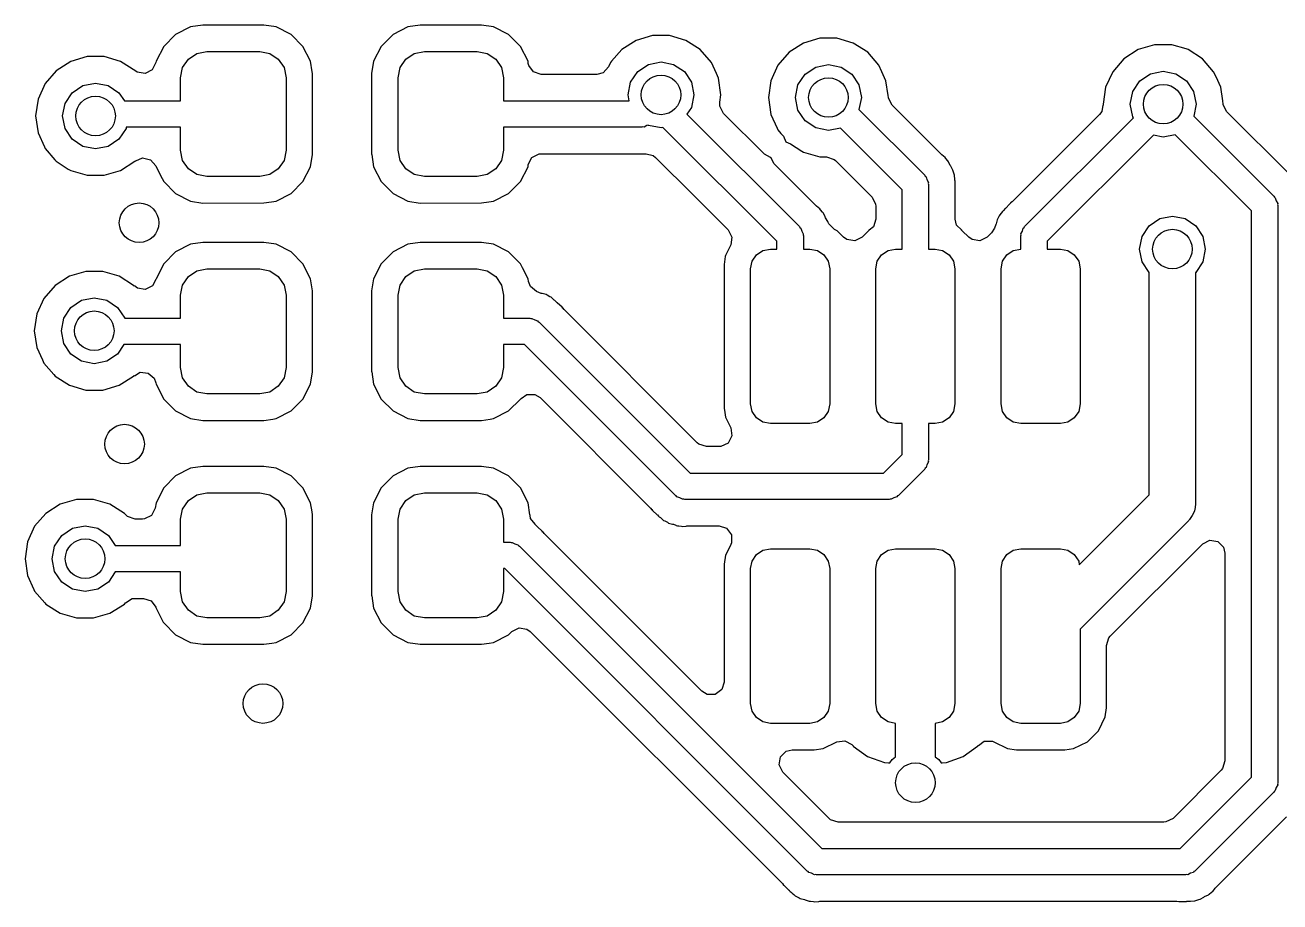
# Model space of a CAD drawing. Extents: x 100.3 to 197.2, y -144.7 to -85.3.
# Drawn here: x 162.9 to 172.42, y -136 to -129.35 of the extents above; entities that cross this region are included whole.
import ezdxf

# ---------------------------------------------------------------- set-up
doc = ezdxf.new("R2010")
doc.units = 0
doc.layers.add('BLACK', color=7, linetype='CONTINUOUS')

msp = doc.modelspace()

# ---------------------------------------------------------------- linework, layer by layer
at = {"layer": 'BLACK', "linetype": 'CONTINUOUS'}
for p, q in [((164.15, -129.364), (164.037, -129.422)), ((164.243, -129.35), (164.15, -129.364)), ((164.15, -129.364), (164.15, -129.364)), ((164.707, -129.35), (164.243, -129.35)), ((164.243, -129.35), (164.243, -129.35)), ((164.8, -129.364), (164.707, -129.35)), ((164.913, -129.422), (164.8, -129.364)), ((164.8, -129.364), (164.8, -129.364)), ((165.8, -129.364), (165.687, -129.422)), ((165.893, -129.35), (165.8, -129.364)), ((165.8, -129.364), (165.8, -129.364)), ((166.357, -129.35), (165.893, -129.35)), ((165.893, -129.35), (165.893, -129.35)), ((166.45, -129.364), (166.357, -129.35)), ((166.563, -129.422), (166.45, -129.364)), ((166.45, -129.364), (166.45, -129.364)), ((164.037, -129.422), (163.947, -129.512)), ((165.003, -129.512), (164.913, -129.422)), ((165.687, -129.422), (165.597, -129.512)), ((166.653, -129.512), (166.563, -129.422)), ((167.531, -129.466), (167.422, -129.536)), ((167.655, -129.429), (167.531, -129.466)), ((167.531, -129.466), (167.531, -129.466)), ((167.785, -129.429), (167.655, -129.429)), ((167.655, -129.429), (167.655, -129.429)), ((167.909, -129.466), (167.785, -129.429)), ((167.785, -129.429), (167.785, -129.429)), ((168.018, -129.536), (167.909, -129.466)), ((167.909, -129.466), (167.909, -129.466)), ((167.909, -129.466), (167.909, -129.466)), ((167.909, -129.466), (167.909, -129.466)), ((168.925, -129.45), (168.801, -129.486)), ((169.055, -129.45), (168.925, -129.45)), ((168.925, -129.45), (168.925, -129.45)), ((169.179, -129.486), (169.055, -129.45)), ((169.055, -129.45), (169.055, -129.45)), ((163.947, -129.512), (163.889, -129.625)), ((164.134, -129.609), (164.198, -129.565)), ((164.198, -129.565), (164.275, -129.55)), ((164.275, -129.55), (164.675, -129.55)), ((164.675, -129.55), (164.752, -129.565)), ((164.752, -129.565), (164.816, -129.609)), ((165.061, -129.625), (165.003, -129.512)), ((165.597, -129.512), (165.539, -129.625)), ((165.784, -129.609), (165.848, -129.565)), ((165.848, -129.565), (165.925, -129.55)), ((165.925, -129.55), (166.325, -129.55)), ((166.325, -129.55), (166.402, -129.565)), ((166.402, -129.565), (166.466, -129.609)), ((166.711, -129.625), (166.653, -129.512)), ((167.422, -129.536), (167.345, -129.625)), ((168.103, -129.634), (168.018, -129.536)), ((168.018, -129.536), (168.018, -129.536)), ((168.018, -129.536), (168.018, -129.536)), ((168.692, -129.556), (168.607, -129.654)), ((168.801, -129.486), (168.692, -129.556)), ((168.801, -129.486), (168.801, -129.486)), ((169.288, -129.556), (169.179, -129.486)), ((169.179, -129.486), (169.179, -129.486)), ((169.179, -129.486), (169.179, -129.486)), ((169.179, -129.486), (169.179, -129.486)), ((169.373, -129.654), (169.288, -129.556)), ((169.288, -129.556), (169.288, -129.556)), ((169.288, -129.556), (169.288, -129.556)), ((171.341, -129.536), (171.232, -129.606)), ((171.465, -129.499), (171.341, -129.536)), ((171.341, -129.536), (171.341, -129.536)), ((171.595, -129.499), (171.465, -129.499)), ((171.465, -129.499), (171.465, -129.499)), ((171.704, -129.531), (171.595, -129.499)), ((171.595, -129.499), (171.595, -129.499)), ((171.719, -129.536), (171.704, -129.531)), ((171.828, -129.606), (171.719, -129.536)), ((171.719, -129.536), (171.719, -129.536)), ((171.719, -129.536), (171.719, -129.536)), ((163.241, -129.626), (163.132, -129.696)), ((163.365, -129.589), (163.241, -129.626)), ((163.241, -129.626), (163.241, -129.626)), ((163.495, -129.589), (163.365, -129.589)), ((163.365, -129.589), (163.365, -129.589)), ((163.619, -129.626), (163.495, -129.589)), ((163.495, -129.589), (163.495, -129.589)), ((163.734, -129.7), (163.619, -129.626)), ((163.619, -129.626), (163.619, -129.626)), ((163.619, -129.626), (163.619, -129.626)), ((163.619, -129.626), (163.619, -129.626)), ((163.888, -129.634), (163.86, -129.689)), ((163.889, -129.625), (163.888, -129.634)), ((163.889, -129.625), (163.889, -129.625)), ((164.075, -129.75), (164.09, -129.673)), ((164.09, -129.673), (164.134, -129.609)), ((164.816, -129.609), (164.86, -129.673)), ((164.86, -129.673), (164.875, -129.75)), ((165.073, -129.704), (165.061, -129.625)), ((165.061, -129.625), (165.061, -129.625)), ((165.061, -129.625), (165.061, -129.625)), ((165.539, -129.625), (165.524, -129.718)), ((165.725, -129.75), (165.74, -129.673)), ((165.74, -129.673), (165.784, -129.609)), ((166.466, -129.609), (166.51, -129.673)), ((166.51, -129.673), (166.525, -129.75)), ((166.713, -129.641), (166.711, -129.625)), ((166.711, -129.625), (166.711, -129.625)), ((166.711, -129.625), (166.711, -129.625)), ((166.717, -129.656), (166.713, -129.641)), ((166.753, -129.706), (166.717, -129.656)), ((167.322, -129.667), (167.281, -129.712)), ((167.337, -129.634), (167.322, -129.667)), ((167.345, -129.625), (167.337, -129.634)), ((167.543, -129.703), (167.624, -129.649)), ((167.624, -129.649), (167.72, -129.63)), ((167.72, -129.63), (167.816, -129.649)), ((167.816, -129.649), (167.897, -129.703)), ((168.141, -129.718), (168.103, -129.634)), ((168.607, -129.654), (168.553, -129.772)), ((168.813, -129.723), (168.894, -129.669)), ((168.894, -129.669), (168.99, -129.65)), ((168.99, -129.65), (169.086, -129.669)), ((169.086, -129.669), (169.167, -129.723)), ((169.396, -129.704), (169.373, -129.654)), ((171.232, -129.606), (171.147, -129.704)), ((171.913, -129.704), (171.828, -129.606)), ((171.828, -129.606), (171.828, -129.606)), ((171.828, -129.606), (171.828, -129.606)), ((163.132, -129.696), (163.047, -129.794)), ((163.745, -129.707), (163.734, -129.7)), ((163.734, -129.7), (163.734, -129.7)), ((163.806, -129.717), (163.745, -129.707)), ((163.86, -129.689), (163.806, -129.717)), ((164.075, -129.925), (164.075, -129.75)), ((164.875, -129.75), (164.875, -130.3)), ((165.075, -129.718), (165.073, -129.704)), ((165.076, -130.332), (165.075, -129.718)), ((165.524, -129.718), (165.524, -130.332)), ((165.725, -130.3), (165.725, -129.75)), ((166.525, -129.75), (166.525, -129.925)), ((166.811, -129.725), (166.753, -129.706)), ((167.232, -129.725), (166.811, -129.725)), ((167.281, -129.712), (167.232, -129.725)), ((167.489, -129.784), (167.543, -129.703)), ((167.897, -129.703), (167.951, -129.784)), ((168.157, -129.752), (168.141, -129.718)), ((168.175, -129.879), (168.157, -129.752)), ((168.759, -129.804), (168.813, -129.723)), ((169.167, -129.723), (169.221, -129.804)), ((169.427, -129.772), (169.396, -129.704)), ((171.147, -129.704), (171.093, -129.822)), ((171.353, -129.773), (171.434, -129.719)), ((171.434, -129.719), (171.53, -129.7)), ((171.53, -129.7), (171.626, -129.719)), ((171.626, -129.719), (171.707, -129.773)), ((171.931, -129.743), (171.913, -129.704)), ((171.967, -129.822), (171.931, -129.743)), ((163.047, -129.794), (162.993, -129.912)), ((163.199, -129.944), (163.253, -129.863)), ((163.253, -129.863), (163.334, -129.809)), ((163.334, -129.809), (163.43, -129.79)), ((163.43, -129.79), (163.526, -129.809)), ((163.526, -129.809), (163.607, -129.863)), ((163.607, -129.863), (163.648, -129.925)), ((167.47, -129.88), (167.489, -129.784)), ((167.951, -129.784), (167.97, -129.88)), ((168.553, -129.772), (168.535, -129.9)), ((168.74, -129.9), (168.759, -129.804)), ((169.221, -129.804), (169.24, -129.9)), ((169.443, -129.884), (169.427, -129.772)), ((171.093, -129.822), (171.075, -129.95)), ((171.28, -129.95), (171.299, -129.854)), ((171.299, -129.854), (171.353, -129.773)), ((171.707, -129.773), (171.761, -129.854)), ((171.761, -129.854), (171.78, -129.95)), ((171.982, -129.926), (171.967, -129.822)), ((162.993, -129.912), (162.975, -130.04)), ((163.18, -130.04), (163.199, -129.944)), ((163.648, -129.925), (164.075, -129.925)), ((166.525, -129.925), (167.479, -129.925)), ((167.479, -129.925), (167.47, -129.88)), ((167.97, -129.88), (167.951, -129.976)), ((168.167, -129.936), (168.175, -129.88)), ((168.167, -129.966), (168.167, -129.936)), ((168.175, -129.88), (168.175, -129.879)), ((168.535, -129.9), (168.535, -129.9)), ((168.535, -129.9), (168.553, -130.028)), ((168.759, -129.996), (168.74, -129.9)), ((169.24, -129.9), (169.222, -129.991)), ((169.445, -129.9), (169.443, -129.884)), ((169.446, -129.903), (169.445, -129.9)), ((169.446, -129.904), (169.446, -129.903)), ((169.473, -129.959), (169.446, -129.904)), ((169.845, -130.33), (169.473, -129.959)), ((171.072, -129.957), (171.064, -130.005)), ((171.075, -129.957), (171.072, -129.957)), ((171.075, -129.95), (171.075, -129.957)), ((171.299, -130.046), (171.28, -129.95)), ((171.78, -129.95), (171.762, -130.041)), ((171.985, -129.95), (171.982, -129.926)), ((171.986, -129.953), (171.985, -129.95)), ((171.986, -129.954), (171.986, -129.953)), ((172.013, -130.009), (171.986, -129.954)), ((162.975, -130.04), (162.975, -130.04)), ((162.975, -130.04), (162.993, -130.168)), ((163.199, -130.136), (163.18, -130.04)), ((167.951, -129.976), (167.917, -130.026)), ((167.917, -130.026), (168.771, -130.879)), ((168.195, -130.02), (168.167, -129.966)), ((168.504, -130.329), (168.195, -130.02)), ((168.553, -130.028), (168.601, -130.133)), ((168.813, -130.077), (168.759, -129.996)), ((169.222, -129.991), (169.721, -130.489)), ((171.046, -130.029), (170.384, -130.691)), ((170.479, -130.879), (171.305, -130.054)), ((171.064, -130.005), (171.046, -130.029)), ((171.305, -130.054), (171.299, -130.046)), ((171.762, -130.041), (172.371, -130.649)), ((172.495, -130.49), (172.013, -130.009)), ((163.253, -130.217), (163.199, -130.136)), ((163.661, -130.136), (163.607, -130.217)), ((163.663, -130.125), (163.661, -130.136)), ((164.075, -130.125), (163.663, -130.125)), ((164.075, -130.3), (164.075, -130.125)), ((167.575, -130.125), (166.525, -130.125)), ((166.525, -130.125), (166.525, -130.3)), ((167.583, -130.123), (167.575, -130.125)), ((167.591, -130.124), (167.583, -130.123)), ((167.612, -130.113), (167.591, -130.124)), ((167.622, -130.11), (167.612, -130.113)), ((167.624, -130.111), (167.622, -130.11)), ((167.72, -130.13), (167.624, -130.111)), ((167.735, -130.127), (167.72, -130.13)), ((168.6, -130.991), (167.735, -130.127)), ((168.601, -130.133), (168.607, -130.146)), ((168.607, -130.146), (168.629, -130.172)), ((168.894, -130.131), (168.813, -130.077)), ((168.99, -130.15), (168.894, -130.131)), ((169.081, -130.132), (168.99, -130.15)), ((169.55, -130.601), (169.081, -130.132)), ((162.993, -130.168), (163.041, -130.273)), ((163.334, -130.271), (163.253, -130.217)), ((163.607, -130.217), (163.526, -130.271)), ((168.629, -130.172), (168.649, -130.194)), ((168.649, -130.194), (168.667, -130.237)), ((168.667, -130.237), (168.703, -130.251)), ((171.456, -130.185), (170.65, -130.991)), ((171.53, -130.2), (171.456, -130.185)), ((171.621, -130.182), (171.53, -130.2)), ((172.2, -130.761), (171.621, -130.182)), ((163.041, -130.273), (163.047, -130.286)), ((163.047, -130.286), (163.121, -130.372)), ((163.43, -130.29), (163.334, -130.271)), ((163.526, -130.271), (163.43, -130.29)), ((164.09, -130.377), (164.075, -130.3)), ((164.875, -130.3), (164.86, -130.377)), ((165.061, -130.425), (165.076, -130.332)), ((165.524, -130.332), (165.525, -130.332)), ((165.525, -130.332), (165.539, -130.425)), ((165.74, -130.377), (165.725, -130.3)), ((166.525, -130.3), (166.51, -130.377)), ((166.741, -130.354), (166.796, -130.327)), ((166.796, -130.327), (166.811, -130.326)), ((166.811, -130.326), (167.51, -130.326)), ((167.51, -130.326), (167.524, -130.328)), ((167.524, -130.328), (167.524, -130.327)), ((167.524, -130.327), (167.533, -130.328)), ((167.533, -130.328), (167.542, -130.327)), ((167.533, -130.328), (167.533, -130.328)), ((167.533, -130.328), (167.533, -130.328)), ((167.533, -130.328), (167.533, -130.328)), ((167.542, -130.327), (167.581, -130.326)), ((167.581, -130.326), (167.583, -130.326)), ((167.583, -130.326), (167.607, -130.326)), ((167.607, -130.326), (167.607, -130.327)), ((167.607, -130.327), (167.66, -130.339)), ((167.66, -130.339), (167.679, -130.354)), ((168.552, -130.355), (168.504, -130.329)), ((168.703, -130.251), (168.789, -130.306)), ((168.789, -130.306), (168.801, -130.314)), ((168.801, -130.314), (168.925, -130.35)), ((169.85, -130.335), (169.845, -130.33)), ((169.876, -130.354), (169.85, -130.335)), ((163.121, -130.372), (163.132, -130.384)), ((163.132, -130.384), (163.223, -130.443)), ((163.619, -130.454), (163.728, -130.384)), ((163.728, -130.384), (163.731, -130.382)), ((163.728, -130.384), (163.728, -130.384)), ((163.731, -130.382), (163.733, -130.381)), ((163.733, -130.381), (163.734, -130.38)), ((163.734, -130.38), (163.787, -130.358)), ((163.734, -130.38), (163.734, -130.38)), ((163.787, -130.358), (163.847, -130.372)), ((163.847, -130.372), (163.887, -130.418)), ((163.887, -130.418), (163.889, -130.425)), ((163.889, -130.425), (163.935, -130.514)), ((164.134, -130.441), (164.09, -130.377)), ((164.86, -130.377), (164.816, -130.441)), ((165.003, -130.538), (165.061, -130.425)), ((165.539, -130.425), (165.539, -130.425)), ((165.539, -130.425), (165.597, -130.538)), ((165.784, -130.441), (165.74, -130.377)), ((166.51, -130.377), (166.466, -130.441)), ((166.653, -130.538), (166.711, -130.425)), ((166.711, -130.425), (166.713, -130.409)), ((166.713, -130.409), (166.741, -130.354)), ((167.679, -130.354), (167.971, -130.646)), ((168.554, -130.355), (168.552, -130.355)), ((168.579, -130.404), (168.554, -130.355)), ((168.895, -130.72), (168.579, -130.404)), ((168.925, -130.35), (168.975, -130.35)), ((168.975, -130.35), (169.033, -130.369)), ((169.033, -130.369), (169.045, -130.379)), ((169.045, -130.379), (169.321, -130.655)), ((169.881, -130.362), (169.876, -130.354)), ((169.895, -130.38), (169.881, -130.362)), ((169.902, -130.387), (169.895, -130.38)), ((169.915, -130.416), (169.902, -130.387)), ((169.902, -130.387), (169.902, -130.387)), ((169.918, -130.422), (169.915, -130.416)), ((169.935, -130.45), (169.918, -130.422)), ((163.223, -130.443), (163.241, -130.454)), ((163.241, -130.454), (163.365, -130.49)), ((163.365, -130.49), (163.365, -130.49)), ((163.365, -130.49), (163.495, -130.49)), ((163.495, -130.49), (163.619, -130.454)), ((163.495, -130.49), (163.495, -130.49)), ((163.935, -130.514), (163.947, -130.538)), ((164.198, -130.485), (164.134, -130.441)), ((164.275, -130.5), (164.198, -130.485)), ((164.675, -130.5), (164.275, -130.5)), ((164.752, -130.485), (164.675, -130.5)), ((164.816, -130.441), (164.752, -130.485)), ((165.848, -130.485), (165.784, -130.441)), ((165.925, -130.5), (165.848, -130.485)), ((166.325, -130.5), (165.925, -130.5)), ((166.402, -130.485), (166.325, -130.5)), ((166.466, -130.441), (166.402, -130.485)), ((169.721, -130.489), (169.724, -130.496)), ((169.724, -130.496), (169.731, -130.501)), ((169.731, -130.501), (169.738, -130.523)), ((169.738, -130.523), (169.749, -130.544)), ((169.937, -130.459), (169.935, -130.45)), ((169.935, -130.45), (169.935, -130.45)), ((169.944, -130.481), (169.937, -130.459)), ((169.948, -130.49), (169.944, -130.481)), ((169.949, -130.522), (169.948, -130.49)), ((169.95, -130.529), (169.949, -130.522)), ((169.951, -130.532), (169.95, -130.529)), ((163.947, -130.538), (164.037, -130.628)), ((164.913, -130.628), (165.003, -130.538)), ((165.597, -130.538), (165.687, -130.628)), ((166.563, -130.628), (166.653, -130.538)), ((169.55, -131.05), (169.55, -130.601)), ((169.749, -130.544), (169.748, -130.552)), ((169.748, -130.552), (169.75, -130.56)), ((169.75, -130.56), (169.75, -131.05)), ((169.951, -130.552), (169.951, -130.532)), ((169.951, -130.532), (169.951, -130.532)), ((169.951, -130.554), (169.951, -130.552)), ((169.951, -130.563), (169.951, -130.554)), ((169.953, -130.602), (169.951, -130.563)), ((169.951, -130.625), (169.953, -130.611)), ((169.951, -130.822), (169.951, -130.625)), ((169.952, -130.611), (169.953, -130.602)), ((169.953, -130.611), (169.952, -130.611)), ((164.037, -130.628), (164.15, -130.686)), ((164.15, -130.686), (164.243, -130.701)), ((164.243, -130.701), (164.707, -130.7)), ((164.707, -130.7), (164.764, -130.691)), ((164.707, -130.7), (164.707, -130.7)), ((164.707, -130.7), (164.707, -130.7)), ((164.764, -130.691), (164.8, -130.686)), ((164.8, -130.686), (164.913, -130.628)), ((164.8, -130.686), (164.8, -130.686)), ((164.8, -130.686), (164.8, -130.686)), ((165.687, -130.628), (165.8, -130.686)), ((165.8, -130.686), (165.893, -130.701)), ((165.893, -130.701), (166.357, -130.7)), ((166.357, -130.7), (166.414, -130.691)), ((166.357, -130.7), (166.357, -130.7)), ((166.357, -130.7), (166.357, -130.7)), ((166.414, -130.691), (166.45, -130.686)), ((166.45, -130.686), (166.563, -130.628)), ((166.45, -130.686), (166.45, -130.686)), ((166.45, -130.686), (166.45, -130.686)), ((167.971, -130.646), (168.23, -130.905)), ((168.9, -130.725), (168.895, -130.72)), ((169.321, -130.655), (169.348, -130.71)), ((169.348, -130.71), (169.35, -130.725)), ((170.366, -130.706), (170.333, -130.742)), ((170.373, -130.701), (170.366, -130.706)), ((170.384, -130.691), (170.372, -130.7)), ((170.372, -130.7), (170.373, -130.701)), ((172.371, -130.649), (172.374, -130.656)), ((172.374, -130.656), (172.381, -130.661)), ((172.381, -130.661), (172.388, -130.683)), ((172.388, -130.683), (172.399, -130.704)), ((172.399, -130.704), (172.398, -130.712)), ((172.398, -130.712), (172.4, -130.72)), ((172.4, -130.72), (172.4, -135.1)), ((168.926, -130.744), (168.9, -130.725)), ((168.931, -130.752), (168.926, -130.744)), ((168.945, -130.77), (168.931, -130.752)), ((168.952, -130.777), (168.945, -130.77)), ((168.965, -130.806), (168.952, -130.777)), ((168.952, -130.777), (168.952, -130.777)), ((168.968, -130.812), (168.965, -130.806)), ((168.985, -130.84), (168.968, -130.812)), ((169.35, -130.725), (169.35, -130.822)), ((170.287, -130.798), (170.276, -130.818)), ((170.29, -130.789), (170.287, -130.798)), ((170.312, -130.766), (170.29, -130.789)), ((170.29, -130.789), (170.29, -130.789)), ((170.316, -130.76), (170.312, -130.766)), ((170.318, -130.757), (170.316, -130.76)), ((170.332, -130.743), (170.318, -130.757)), ((170.318, -130.757), (170.318, -130.757)), ((170.333, -130.742), (170.332, -130.743)), ((171.505, -130.819), (171.6, -130.8)), ((171.6, -130.8), (171.696, -130.819)), ((172.2, -135.059), (172.2, -130.761)), ((168.23, -130.905), (168.258, -130.959)), ((168.771, -130.879), (168.774, -130.886)), ((168.774, -130.886), (168.781, -130.891)), ((168.781, -130.891), (168.788, -130.913)), ((168.988, -130.848), (168.985, -130.84)), ((168.985, -130.84), (168.985, -130.84)), ((168.985, -130.84), (168.985, -130.84)), ((168.989, -130.848), (168.988, -130.848)), ((168.993, -130.859), (168.989, -130.848)), ((169.037, -130.901), (168.993, -130.859)), ((169.056, -130.911), (169.037, -130.901)), ((169.105, -130.959), (169.056, -130.911)), ((169.056, -130.911), (169.056, -130.911)), ((169.056, -130.911), (169.056, -130.911)), ((169.056, -130.911), (169.056, -130.911)), ((169.294, -130.911), (169.245, -130.959)), ((169.295, -130.91), (169.294, -130.911)), ((169.294, -130.911), (169.294, -130.911)), ((169.294, -130.911), (169.294, -130.911)), ((169.294, -130.911), (169.294, -130.911)), ((169.294, -130.911), (169.294, -130.911)), ((169.3, -130.906), (169.295, -130.91)), ((169.331, -130.88), (169.3, -130.906)), ((169.3, -130.906), (169.3, -130.906)), ((169.35, -130.822), (169.331, -130.88)), ((169.962, -130.868), (169.951, -130.822)), ((170, -130.905), (169.962, -130.868)), ((170, -130.906), (170, -130.905)), ((170.006, -130.91), (170, -130.906)), ((170.006, -130.911), (170.006, -130.91)), ((170.055, -130.959), (170.006, -130.911)), ((170.006, -130.911), (170.006, -130.911)), ((170.25, -130.892), (170.228, -130.927)), ((170.261, -130.864), (170.25, -130.892)), ((170.263, -130.858), (170.261, -130.864)), ((170.27, -130.827), (170.263, -130.858)), ((170.276, -130.818), (170.27, -130.827)), ((170.27, -130.827), (170.27, -130.827)), ((170.462, -130.913), (170.469, -130.891)), ((170.469, -130.891), (170.476, -130.886)), ((170.476, -130.886), (170.479, -130.879)), ((171.37, -130.954), (171.424, -130.873)), ((171.424, -130.873), (171.505, -130.819)), ((171.696, -130.819), (171.777, -130.873)), ((171.777, -130.873), (171.831, -130.954)), ((164.243, -131), (164.15, -131.014)), ((164.707, -130.999), (164.243, -130.999)), ((164.243, -130.999), (164.243, -131)), ((164.8, -131.014), (164.707, -130.999)), ((165.893, -131), (165.8, -131.014)), ((166.357, -130.999), (165.893, -130.999)), ((165.893, -130.999), (165.893, -131)), ((166.45, -131.014), (166.357, -130.999)), ((168.258, -130.959), (168.249, -131.018)), ((168.6, -131.05), (168.6, -130.991)), ((168.788, -130.913), (168.799, -130.934)), ((168.799, -130.934), (168.798, -130.942)), ((168.798, -130.942), (168.8, -130.95)), ((168.8, -130.95), (168.8, -131.05)), ((169.13, -130.978), (169.105, -130.959)), ((169.19, -130.987), (169.13, -130.978)), ((169.245, -130.959), (169.19, -130.987)), ((170.08, -130.978), (170.055, -130.959)), ((170.14, -130.987), (170.08, -130.978)), ((170.195, -130.959), (170.14, -130.987)), ((170.228, -130.927), (170.195, -130.959)), ((170.45, -130.95), (170.452, -130.942)), ((170.45, -131.05), (170.45, -130.95)), ((170.451, -130.934), (170.462, -130.913)), ((170.452, -130.942), (170.451, -130.934)), ((170.65, -130.991), (170.65, -131.05)), ((171.35, -131.05), (171.37, -130.954)), ((171.831, -130.954), (171.85, -131.05)), ((164.037, -131.072), (163.947, -131.162)), ((164.15, -131.014), (164.037, -131.072)), ((164.15, -131.014), (164.15, -131.014)), ((164.913, -131.072), (164.8, -131.014)), ((164.8, -131.014), (164.8, -131.014)), ((165.003, -131.162), (164.913, -131.072)), ((165.687, -131.072), (165.597, -131.162)), ((165.8, -131.014), (165.687, -131.072)), ((165.8, -131.014), (165.8, -131.014)), ((166.563, -131.072), (166.45, -131.014)), ((166.45, -131.014), (166.45, -131.014)), ((166.653, -131.162), (166.563, -131.072)), ((168.209, -131.099), (168.208, -131.107)), ((168.249, -131.018), (168.209, -131.099)), ((168.411, -131.143), (168.444, -131.094)), ((168.444, -131.094), (168.493, -131.061)), ((168.493, -131.061), (168.55, -131.05)), ((168.55, -131.05), (168.6, -131.05)), ((168.8, -131.05), (168.85, -131.05)), ((168.85, -131.05), (168.907, -131.061)), ((168.907, -131.061), (168.956, -131.094)), ((168.956, -131.094), (168.989, -131.143)), ((169.361, -131.143), (169.394, -131.094)), ((169.394, -131.094), (169.443, -131.061)), ((169.443, -131.061), (169.5, -131.05)), ((169.5, -131.05), (169.55, -131.05)), ((169.75, -131.05), (169.8, -131.05)), ((169.8, -131.05), (169.857, -131.061)), ((169.857, -131.061), (169.906, -131.094)), ((169.906, -131.094), (169.939, -131.143)), ((170.311, -131.143), (170.344, -131.094)), ((170.344, -131.094), (170.393, -131.061)), ((170.393, -131.061), (170.45, -131.05)), ((170.65, -131.05), (170.75, -131.05)), ((170.75, -131.05), (170.807, -131.061)), ((170.807, -131.061), (170.856, -131.094)), ((170.856, -131.094), (170.889, -131.143)), ((171.37, -131.146), (171.35, -131.05)), ((171.85, -131.05), (171.831, -131.146)), ((163.947, -131.162), (163.889, -131.275)), ((165.061, -131.275), (165.003, -131.162)), ((165.597, -131.162), (165.539, -131.275)), ((166.668, -131.192), (166.653, -131.162)), ((166.711, -131.275), (166.668, -131.192)), ((168.208, -131.107), (168.2, -131.167)), ((168.2, -131.167), (168.2, -132.258)), ((168.4, -131.2), (168.411, -131.143)), ((168.989, -131.143), (169, -131.2)), ((169.35, -131.2), (169.361, -131.143)), ((169.939, -131.143), (169.95, -131.2)), ((170.3, -131.2), (170.311, -131.143)), ((170.889, -131.143), (170.9, -131.2)), ((171.424, -131.227), (171.37, -131.146)), ((171.831, -131.146), (171.777, -131.227)), ((163.231, -131.256), (163.122, -131.326)), ((163.355, -131.219), (163.231, -131.256)), ((163.231, -131.256), (163.231, -131.256)), ((163.485, -131.219), (163.355, -131.219)), ((163.355, -131.219), (163.355, -131.219)), ((163.609, -131.256), (163.485, -131.219)), ((163.485, -131.219), (163.485, -131.219)), ((163.718, -131.326), (163.609, -131.256)), ((163.609, -131.256), (163.609, -131.256)), ((163.609, -131.256), (163.609, -131.256)), ((163.609, -131.256), (163.609, -131.256)), ((163.886, -131.282), (163.862, -131.33)), ((163.887, -131.282), (163.886, -131.282)), ((163.889, -131.276), (163.887, -131.282)), ((163.889, -131.275), (163.889, -131.275)), ((163.889, -131.275), (163.889, -131.275)), ((163.889, -131.275), (163.889, -131.276)), ((164.09, -131.323), (164.134, -131.259)), ((164.134, -131.259), (164.198, -131.215)), ((164.198, -131.215), (164.275, -131.2)), ((164.275, -131.2), (164.675, -131.2)), ((164.675, -131.2), (164.752, -131.215)), ((164.752, -131.215), (164.816, -131.259)), ((164.816, -131.259), (164.86, -131.323)), ((165.065, -131.305), (165.061, -131.275)), ((165.061, -131.275), (165.061, -131.275)), ((165.061, -131.275), (165.061, -131.275)), ((165.539, -131.275), (165.524, -131.368)), ((165.74, -131.323), (165.784, -131.259)), ((165.784, -131.259), (165.848, -131.215)), ((165.848, -131.215), (165.925, -131.2)), ((165.925, -131.2), (166.325, -131.2)), ((166.325, -131.2), (166.402, -131.215)), ((166.402, -131.215), (166.466, -131.259)), ((166.466, -131.259), (166.51, -131.323)), ((166.711, -131.276), (166.711, -131.275)), ((166.714, -131.296), (166.711, -131.276)), ((168.4, -132.225), (168.4, -131.2)), ((169, -131.2), (169, -132.225)), ((169.35, -132.225), (169.35, -131.2)), ((169.95, -131.2), (169.95, -132.225)), ((170.3, -132.225), (170.3, -131.2)), ((170.9, -131.2), (170.9, -132.225)), ((171.425, -131.228), (171.424, -131.227)), ((171.425, -132.915), (171.425, -131.228)), ((171.777, -131.227), (171.775, -131.228)), ((171.775, -131.228), (171.775, -132.987)), ((163.122, -131.326), (163.037, -131.424)), ((163.723, -131.331), (163.718, -131.326)), ((163.724, -131.33), (163.723, -131.331)), ((163.747, -131.348), (163.724, -131.33)), ((163.807, -131.357), (163.747, -131.348)), ((163.862, -131.33), (163.807, -131.357)), ((164.075, -131.4), (164.09, -131.323)), ((164.86, -131.323), (164.875, -131.4)), ((165.075, -131.368), (165.065, -131.305)), ((165.076, -131.982), (165.075, -131.368)), ((165.524, -131.368), (165.524, -131.982)), ((165.725, -131.4), (165.74, -131.323)), ((166.51, -131.323), (166.525, -131.4)), ((166.729, -131.334), (166.714, -131.296)), ((166.776, -131.372), (166.729, -131.334)), ((166.811, -131.386), (166.776, -131.372)), ((166.817, -131.388), (166.811, -131.386)), ((163.037, -131.424), (162.983, -131.542)), ((163.243, -131.493), (163.324, -131.439)), ((163.324, -131.439), (163.42, -131.42)), ((163.42, -131.42), (163.516, -131.439)), ((163.516, -131.439), (163.597, -131.493)), ((164.075, -131.575), (164.075, -131.4)), ((164.875, -131.4), (164.875, -131.95)), ((165.725, -131.95), (165.725, -131.4)), ((166.525, -131.4), (166.525, -131.575)), ((166.848, -131.395), (166.817, -131.388)), ((166.857, -131.401), (166.848, -131.395)), ((166.848, -131.395), (166.848, -131.395)), ((166.877, -131.412), (166.857, -131.401)), ((166.886, -131.415), (166.877, -131.412)), ((166.909, -131.437), (166.886, -131.415)), ((166.915, -131.441), (166.909, -131.437)), ((166.918, -131.443), (166.915, -131.441)), ((166.932, -131.457), (166.918, -131.443)), ((166.933, -131.458), (166.932, -131.457)), ((166.969, -131.491), (166.933, -131.458)), ((162.983, -131.542), (162.965, -131.67)), ((163.17, -131.67), (163.189, -131.574)), ((163.189, -131.574), (163.243, -131.493)), ((163.597, -131.493), (163.651, -131.574)), ((163.651, -131.574), (163.651, -131.575)), ((163.651, -131.575), (164.075, -131.575)), ((166.525, -131.575), (166.725, -131.575)), ((166.725, -131.575), (166.733, -131.577)), ((166.733, -131.577), (166.741, -131.576)), ((166.741, -131.576), (166.762, -131.587)), ((166.974, -131.498), (166.969, -131.491)), ((166.975, -131.497), (166.974, -131.498)), ((166.984, -131.509), (166.975, -131.497)), ((167.995, -132.521), (166.984, -131.509)), ((162.965, -131.67), (162.965, -131.67)), ((162.965, -131.67), (162.983, -131.798)), ((163.189, -131.766), (163.17, -131.67)), ((166.762, -131.587), (166.784, -131.594)), ((166.784, -131.594), (166.789, -131.601)), ((166.789, -131.601), (166.796, -131.604)), ((166.796, -131.604), (167.941, -132.75)), ((163.243, -131.847), (163.189, -131.766)), ((162.983, -131.798), (163.026, -131.891)), ((163.324, -131.901), (163.243, -131.847)), ((163.597, -131.847), (163.516, -131.901)), ((163.645, -131.775), (163.597, -131.847)), ((164.075, -131.775), (163.645, -131.775)), ((164.075, -131.95), (164.075, -131.775)), ((166.684, -131.775), (166.525, -131.775)), ((166.525, -131.775), (166.525, -131.95)), ((167.829, -132.921), (166.684, -131.775)), ((163.026, -131.891), (163.037, -131.916)), ((163.037, -131.916), (163.112, -132.003)), ((163.42, -131.92), (163.324, -131.901)), ((163.516, -131.901), (163.42, -131.92)), ((164.09, -132.027), (164.075, -131.95)), ((164.875, -131.95), (164.86, -132.027)), ((165.74, -132.027), (165.725, -131.95)), ((166.525, -131.95), (166.51, -132.027)), ((163.112, -132.003), (163.122, -132.014)), ((163.122, -132.014), (163.231, -132.084)), ((163.609, -132.084), (163.718, -132.014)), ((163.718, -132.014), (163.723, -132.009)), ((163.718, -132.014), (163.718, -132.014)), ((163.723, -132.009), (163.725, -132.011)), ((163.725, -132.011), (163.768, -131.985)), ((163.768, -131.985), (163.829, -131.991)), ((163.829, -131.991), (163.875, -132.031)), ((163.875, -132.031), (163.888, -132.066)), ((164.134, -132.091), (164.09, -132.027)), ((164.86, -132.027), (164.816, -132.091)), ((165.061, -132.075), (165.076, -131.982)), ((165.524, -131.982), (165.525, -131.982)), ((165.525, -131.982), (165.539, -132.075)), ((165.784, -132.091), (165.74, -132.027)), ((166.51, -132.027), (166.466, -132.091)), ((163.231, -132.084), (163.231, -132.084)), ((163.231, -132.084), (163.355, -132.12)), ((163.355, -132.12), (163.355, -132.12)), ((163.355, -132.12), (163.485, -132.12)), ((163.485, -132.12), (163.609, -132.084)), ((163.485, -132.12), (163.485, -132.12)), ((163.888, -132.066), (163.889, -132.075)), ((163.889, -132.075), (163.889, -132.075)), ((163.889, -132.075), (163.947, -132.188)), ((164.198, -132.135), (164.134, -132.091)), ((164.275, -132.15), (164.198, -132.135)), ((164.752, -132.135), (164.675, -132.15)), ((164.816, -132.091), (164.752, -132.135)), ((165.003, -132.188), (165.061, -132.075)), ((165.539, -132.075), (165.539, -132.075)), ((165.539, -132.075), (165.597, -132.188)), ((165.848, -132.135), (165.784, -132.091)), ((165.925, -132.15), (165.848, -132.135)), ((166.402, -132.135), (166.325, -132.15)), ((166.466, -132.091), (166.402, -132.135)), ((163.947, -132.188), (164.037, -132.278)), ((164.675, -132.15), (164.275, -132.15)), ((164.913, -132.278), (165.003, -132.188)), ((165.597, -132.188), (165.687, -132.278)), ((166.325, -132.15), (165.925, -132.15)), ((166.563, -132.278), (166.653, -132.188)), ((166.653, -132.188), (166.659, -132.183)), ((166.653, -132.188), (166.653, -132.188)), ((166.659, -132.183), (166.66, -132.184)), ((166.66, -132.184), (166.702, -132.153)), ((166.702, -132.153), (166.763, -132.153)), ((166.763, -132.153), (166.802, -132.177)), ((166.802, -132.177), (167.641, -133.016)), ((168.411, -132.282), (168.4, -132.225)), ((169, -132.225), (168.989, -132.282)), ((169.361, -132.282), (169.35, -132.225)), ((169.95, -132.225), (169.939, -132.282)), ((170.311, -132.282), (170.3, -132.225)), ((170.9, -132.225), (170.889, -132.282)), ((164.037, -132.278), (164.15, -132.336)), ((164.15, -132.336), (164.243, -132.35)), ((164.774, -132.34), (164.8, -132.336)), ((164.8, -132.336), (164.913, -132.278)), ((164.8, -132.336), (164.8, -132.336)), ((164.8, -132.336), (164.8, -132.336)), ((165.687, -132.278), (165.8, -132.336)), ((165.8, -132.336), (165.893, -132.35)), ((166.424, -132.34), (166.45, -132.336)), ((166.45, -132.336), (166.563, -132.278)), ((166.45, -132.336), (166.45, -132.336)), ((166.45, -132.336), (166.45, -132.336)), ((168.2, -132.258), (168.204, -132.29)), ((168.204, -132.29), (168.209, -132.326)), ((168.209, -132.326), (168.221, -132.35)), ((168.444, -132.331), (168.411, -132.282)), ((168.493, -132.364), (168.444, -132.331)), ((168.956, -132.331), (168.907, -132.364)), ((168.989, -132.282), (168.956, -132.331)), ((169.394, -132.331), (169.361, -132.282)), ((169.443, -132.364), (169.394, -132.331)), ((169.906, -132.331), (169.857, -132.364)), ((169.939, -132.282), (169.906, -132.331)), ((170.344, -132.331), (170.311, -132.282)), ((170.393, -132.364), (170.344, -132.331)), ((170.856, -132.331), (170.807, -132.364)), ((170.889, -132.282), (170.856, -132.331)), ((164.243, -132.35), (164.707, -132.35)), ((164.707, -132.35), (164.774, -132.34)), ((164.707, -132.35), (164.707, -132.35)), ((164.707, -132.35), (164.707, -132.35)), ((165.893, -132.35), (166.357, -132.35)), ((166.357, -132.35), (166.424, -132.34)), ((166.357, -132.35), (166.357, -132.35)), ((166.357, -132.35), (166.357, -132.35)), ((168.221, -132.35), (168.249, -132.407)), ((168.249, -132.407), (168.257, -132.468)), ((168.55, -132.375), (168.493, -132.364)), ((168.85, -132.375), (168.55, -132.375)), ((168.907, -132.364), (168.85, -132.375)), ((169.5, -132.375), (169.443, -132.364)), ((169.55, -132.375), (169.5, -132.375)), ((169.55, -132.609), (169.55, -132.375)), ((169.8, -132.375), (169.75, -132.375)), ((169.75, -132.375), (169.75, -132.65)), ((169.857, -132.364), (169.8, -132.375)), ((170.45, -132.375), (170.393, -132.364)), ((170.75, -132.375), (170.45, -132.375)), ((170.807, -132.364), (170.75, -132.375)), ((168.007, -132.531), (167.995, -132.521)), ((168.229, -132.522), (168.174, -132.549)), ((168.257, -132.468), (168.229, -132.522)), ((168.065, -132.549), (168.007, -132.531)), ((168.16, -132.549), (168.065, -132.549)), ((168.174, -132.549), (168.16, -132.549)), ((169.409, -132.75), (169.55, -132.609)), ((164.15, -132.714), (164.037, -132.772)), ((164.243, -132.7), (164.15, -132.714)), ((164.15, -132.714), (164.15, -132.714)), ((164.707, -132.7), (164.243, -132.7)), ((164.243, -132.7), (164.243, -132.7)), ((164.8, -132.714), (164.707, -132.7)), ((164.913, -132.772), (164.8, -132.714)), ((164.8, -132.714), (164.8, -132.714)), ((165.8, -132.714), (165.687, -132.772)), ((165.893, -132.7), (165.8, -132.714)), ((165.8, -132.714), (165.8, -132.714)), ((166.357, -132.7), (165.893, -132.7)), ((165.893, -132.7), (165.893, -132.7)), ((166.45, -132.714), (166.357, -132.7)), ((166.563, -132.772), (166.45, -132.714)), ((166.45, -132.714), (166.45, -132.714)), ((169.724, -132.714), (169.721, -132.721)), ((169.731, -132.709), (169.724, -132.714)), ((169.738, -132.687), (169.731, -132.709)), ((169.749, -132.666), (169.738, -132.687)), ((169.75, -132.65), (169.748, -132.658)), ((169.748, -132.658), (169.749, -132.666)), ((164.037, -132.772), (163.947, -132.862)), ((165.003, -132.862), (164.913, -132.772)), ((165.687, -132.772), (165.597, -132.862)), ((166.653, -132.862), (166.563, -132.772)), ((167.941, -132.75), (169.409, -132.75)), ((169.721, -132.721), (169.521, -132.921)), ((163.947, -132.862), (163.889, -132.975)), ((164.198, -132.915), (164.275, -132.9)), ((164.275, -132.9), (164.675, -132.9)), ((164.675, -132.9), (164.752, -132.915)), ((165.061, -132.975), (165.003, -132.862)), ((165.597, -132.862), (165.539, -132.975)), ((165.848, -132.915), (165.925, -132.9)), ((165.925, -132.9), (166.325, -132.9)), ((166.325, -132.9), (166.402, -132.915)), ((166.711, -132.975), (166.653, -132.862)), ((163.161, -132.986), (163.052, -133.056)), ((163.285, -132.95), (163.161, -132.986)), ((163.161, -132.986), (163.161, -132.986)), ((163.415, -132.95), (163.285, -132.95)), ((163.285, -132.95), (163.285, -132.95)), ((163.539, -132.986), (163.415, -132.95)), ((163.415, -132.95), (163.415, -132.95)), ((163.648, -133.056), (163.539, -132.986)), ((163.539, -132.986), (163.539, -132.986)), ((163.539, -132.986), (163.539, -132.986)), ((163.539, -132.986), (163.539, -132.986)), ((163.889, -132.975), (163.883, -133.016)), ((164.09, -133.023), (164.134, -132.959)), ((164.134, -132.959), (164.198, -132.915)), ((164.752, -132.915), (164.816, -132.959)), ((164.816, -132.959), (164.86, -133.023)), ((165.072, -133.045), (165.061, -132.975)), ((165.061, -132.975), (165.061, -132.975)), ((165.061, -132.975), (165.061, -132.975)), ((165.539, -132.975), (165.524, -133.068)), ((165.74, -133.023), (165.784, -132.959)), ((165.784, -132.959), (165.848, -132.915)), ((166.402, -132.915), (166.466, -132.959)), ((166.466, -132.959), (166.51, -133.023)), ((166.725, -133.068), (166.711, -132.975)), ((166.711, -132.975), (166.711, -132.975)), ((166.711, -132.975), (166.711, -132.975)), ((167.836, -132.924), (167.829, -132.921)), ((167.841, -132.931), (167.836, -132.924)), ((167.863, -132.938), (167.841, -132.931)), ((167.884, -132.949), (167.863, -132.938)), ((167.892, -132.948), (167.884, -132.949)), ((167.9, -132.95), (167.892, -132.948)), ((169.45, -132.95), (167.9, -132.95)), ((169.458, -132.948), (169.45, -132.95)), ((169.466, -132.949), (169.458, -132.948)), ((169.487, -132.938), (169.466, -132.949)), ((169.509, -132.931), (169.487, -132.938)), ((169.514, -132.924), (169.509, -132.931)), ((169.521, -132.921), (169.514, -132.924)), ((170.894, -133.446), (171.425, -132.915)), ((171.775, -132.987), (171.77, -133.029)), ((163.052, -133.056), (162.967, -133.154)), ((163.656, -133.065), (163.648, -133.056)), ((163.648, -133.056), (163.648, -133.056)), ((163.673, -133.081), (163.656, -133.065)), ((163.731, -133.1), (163.673, -133.081)), ((163.785, -133.1), (163.731, -133.1)), ((163.801, -133.098), (163.785, -133.1)), ((163.855, -133.071), (163.801, -133.098)), ((163.883, -133.016), (163.855, -133.071)), ((164.075, -133.1), (164.09, -133.023)), ((164.075, -133.3), (164.075, -133.1)), ((164.86, -133.023), (164.875, -133.1)), ((164.875, -133.1), (164.875, -133.65)), ((165.075, -133.068), (165.072, -133.045)), ((165.076, -133.682), (165.075, -133.068)), ((165.524, -133.068), (165.524, -133.682)), ((165.725, -133.1), (165.74, -133.023)), ((165.725, -133.65), (165.725, -133.1)), ((166.51, -133.023), (166.525, -133.1)), ((166.525, -133.1), (166.525, -133.275)), ((166.726, -133.069), (166.725, -133.068)), ((166.726, -133.07), (166.726, -133.069)), ((166.726, -133.072), (166.726, -133.07)), ((166.731, -133.095), (166.726, -133.072)), ((166.726, -133.072), (166.726, -133.072)), ((166.765, -133.139), (166.731, -133.095)), ((167.641, -133.016), (167.65, -133.028)), ((167.65, -133.028), (167.651, -133.027)), ((167.651, -133.027), (167.656, -133.034)), ((167.656, -133.034), (167.692, -133.067)), ((167.692, -133.067), (167.693, -133.068)), ((167.693, -133.068), (167.701, -133.076)), ((167.701, -133.076), (167.707, -133.082)), ((167.707, -133.082), (167.71, -133.084)), ((167.71, -133.084), (167.716, -133.088)), ((167.716, -133.088), (167.739, -133.11)), ((171.749, -133.071), (171.731, -133.103)), ((171.768, -133.039), (171.749, -133.071)), ((171.77, -133.029), (171.768, -133.034)), ((171.768, -133.034), (171.768, -133.039)), ((162.967, -133.154), (162.913, -133.272)), ((163.173, -133.223), (163.254, -133.169)), ((163.254, -133.169), (163.35, -133.15)), ((163.35, -133.15), (163.446, -133.169)), ((163.446, -133.169), (163.527, -133.223)), ((166.764, -133.14), (166.765, -133.139)), ((166.768, -133.143), (166.764, -133.14)), ((166.782, -133.157), (166.768, -133.143)), ((166.783, -133.158), (166.782, -133.157)), ((166.819, -133.191), (166.783, -133.158)), ((166.824, -133.198), (166.819, -133.191)), ((167.739, -133.11), (167.739, -133.11)), ((167.739, -133.11), (167.739, -133.11)), ((167.739, -133.11), (167.748, -133.113)), ((167.748, -133.113), (167.768, -133.124)), ((167.768, -133.124), (167.777, -133.13)), ((167.777, -133.13), (167.808, -133.137)), ((167.808, -133.137), (167.814, -133.139)), ((167.814, -133.139), (167.832, -133.146)), ((167.832, -133.146), (167.836, -133.148)), ((167.836, -133.148), (167.844, -133.15)), ((167.844, -133.15), (167.854, -133.15)), ((167.854, -133.15), (167.876, -133.153)), ((167.876, -133.153), (167.886, -133.155)), ((167.886, -133.155), (167.91, -133.152)), ((167.91, -133.152), (167.917, -133.151)), ((167.917, -133.151), (167.924, -133.15)), ((167.924, -133.15), (168.16, -133.15)), ((168.16, -133.15), (168.218, -133.169)), ((168.218, -133.169), (168.254, -133.219)), ((171.724, -133.111), (170.9, -133.935)), ((171.727, -133.106), (171.724, -133.111)), ((171.731, -133.103), (171.727, -133.106)), ((162.913, -133.272), (162.895, -133.4)), ((163.119, -133.304), (163.173, -133.223)), ((163.527, -133.223), (163.578, -133.3)), ((166.525, -133.275), (166.575, -133.275)), ((166.575, -133.275), (166.583, -133.277)), ((166.583, -133.277), (166.591, -133.276)), ((166.591, -133.276), (166.612, -133.287)), ((166.612, -133.287), (166.634, -133.294)), ((166.825, -133.197), (166.824, -133.198)), ((166.834, -133.209), (166.825, -133.197)), ((168.03, -134.406), (166.834, -133.209)), ((168.254, -133.28), (168.249, -133.293)), ((168.254, -133.219), (168.254, -133.28)), ((171.129, -133.989), (171.83, -133.288)), ((171.83, -133.288), (171.885, -133.26)), ((171.885, -133.26), (171.945, -133.27)), ((171.945, -133.27), (171.989, -133.313)), ((163.1, -133.4), (163.119, -133.304)), ((163.578, -133.3), (164.075, -133.3)), ((166.634, -133.294), (166.639, -133.301)), ((166.639, -133.301), (166.646, -133.304)), ((166.646, -133.304), (168.941, -135.6)), ((168.209, -133.374), (168.2, -133.442)), ((168.236, -133.32), (168.209, -133.374)), ((168.249, -133.293), (168.236, -133.32)), ((168.411, -133.418), (168.444, -133.369)), ((168.444, -133.369), (168.493, -133.336)), ((168.493, -133.336), (168.55, -133.325)), ((168.55, -133.325), (168.85, -133.325)), ((168.85, -133.325), (168.907, -133.336)), ((168.907, -133.336), (168.956, -133.369)), ((168.956, -133.369), (168.989, -133.418)), ((169.361, -133.418), (169.394, -133.369)), ((169.394, -133.369), (169.443, -133.336)), ((169.443, -133.336), (169.5, -133.325)), ((169.5, -133.325), (169.8, -133.325)), ((169.8, -133.325), (169.857, -133.336)), ((169.857, -133.336), (169.906, -133.369)), ((169.906, -133.369), (169.939, -133.418)), ((170.311, -133.418), (170.344, -133.369)), ((170.344, -133.369), (170.393, -133.336)), ((170.393, -133.336), (170.45, -133.325)), ((170.45, -133.325), (170.75, -133.325)), ((170.75, -133.325), (170.807, -133.336)), ((170.807, -133.336), (170.856, -133.369)), ((170.856, -133.369), (170.889, -133.418)), ((171.989, -133.313), (171.999, -133.358)), ((171.999, -133.358), (171.999, -134.935)), ((162.895, -133.4), (162.895, -133.4)), ((162.895, -133.4), (162.913, -133.528)), ((163.119, -133.496), (163.1, -133.4)), ((166.534, -133.475), (166.525, -133.475)), ((166.525, -133.475), (166.525, -133.65)), ((168.829, -135.771), (166.534, -133.475)), ((168.2, -133.442), (168.2, -134.336)), ((168.4, -133.475), (168.411, -133.418)), ((168.4, -134.5), (168.4, -133.475)), ((168.989, -133.418), (169, -133.475)), ((169, -133.475), (169, -134.5)), ((169.35, -133.475), (169.361, -133.418)), ((169.35, -134.5), (169.35, -133.475)), ((169.939, -133.418), (169.95, -133.475)), ((169.95, -133.475), (169.95, -134.5)), ((170.3, -133.475), (170.311, -133.418)), ((170.3, -134.5), (170.3, -133.475)), ((170.889, -133.418), (170.894, -133.446)), ((162.913, -133.528), (162.962, -133.635)), ((163.173, -133.577), (163.119, -133.496)), ((163.254, -133.631), (163.173, -133.577)), ((163.527, -133.577), (163.446, -133.631)), ((163.578, -133.5), (163.527, -133.577)), ((164.075, -133.5), (163.578, -133.5)), ((164.075, -133.65), (164.075, -133.5)), ((162.962, -133.635), (162.967, -133.646)), ((162.967, -133.646), (163.044, -133.735)), ((163.35, -133.65), (163.254, -133.631)), ((163.446, -133.631), (163.35, -133.65)), ((164.09, -133.727), (164.075, -133.65)), ((164.875, -133.65), (164.86, -133.727)), ((165.74, -133.727), (165.725, -133.65)), ((166.525, -133.65), (166.51, -133.727)), ((163.044, -133.735), (163.052, -133.744)), ((163.052, -133.744), (163.161, -133.814)), ((163.539, -133.814), (163.648, -133.744)), ((163.648, -133.744), (163.656, -133.735)), ((163.656, -133.735), (163.708, -133.703)), ((163.708, -133.703), (163.731, -133.701)), ((163.731, -133.701), (163.793, -133.701)), ((163.793, -133.701), (163.851, -133.719)), ((163.851, -133.719), (163.887, -133.769)), ((164.134, -133.791), (164.09, -133.727)), ((164.86, -133.727), (164.816, -133.791)), ((165.061, -133.775), (165.076, -133.682)), ((165.076, -133.682), (165.076, -133.682)), ((165.524, -133.682), (165.525, -133.682)), ((165.525, -133.682), (165.539, -133.775)), ((165.784, -133.791), (165.74, -133.727)), ((166.51, -133.727), (166.466, -133.791)), ((163.161, -133.814), (163.161, -133.814)), ((163.161, -133.814), (163.285, -133.85)), ((163.285, -133.85), (163.285, -133.85)), ((163.285, -133.85), (163.415, -133.85)), ((163.415, -133.85), (163.539, -133.814)), ((163.415, -133.85), (163.415, -133.85)), ((163.887, -133.769), (163.887, -133.769)), ((163.887, -133.769), (163.889, -133.775)), ((163.889, -133.775), (163.943, -133.882)), ((164.198, -133.835), (164.134, -133.791)), ((164.275, -133.85), (164.198, -133.835)), ((164.675, -133.85), (164.275, -133.85)), ((164.752, -133.835), (164.675, -133.85)), ((164.816, -133.791), (164.752, -133.835)), ((165.003, -133.888), (165.061, -133.775)), ((165.539, -133.775), (165.539, -133.775)), ((165.539, -133.775), (165.597, -133.888)), ((165.848, -133.835), (165.784, -133.791)), ((165.925, -133.85), (165.848, -133.835)), ((166.325, -133.85), (165.925, -133.85)), ((166.402, -133.835), (166.325, -133.85)), ((166.466, -133.791), (166.402, -133.835)), ((163.943, -133.882), (163.947, -133.888)), ((163.947, -133.888), (164.037, -133.978)), ((164.913, -133.978), (165.003, -133.888)), ((165.597, -133.888), (165.687, -133.978)), ((166.563, -133.978), (166.588, -133.953)), ((166.588, -133.953), (166.643, -133.925)), ((166.643, -133.925), (166.703, -133.935)), ((166.703, -133.935), (166.728, -133.953)), ((166.728, -133.953), (168.641, -135.866)), ((170.9, -133.935), (170.9, -134.5)), ((164.037, -133.978), (164.15, -134.036)), ((164.15, -134.036), (164.243, -134.05)), ((164.243, -134.05), (164.707, -134.05)), ((164.707, -134.05), (164.766, -134.041)), ((164.707, -134.05), (164.707, -134.05)), ((164.707, -134.05), (164.707, -134.05)), ((164.766, -134.041), (164.8, -134.036)), ((164.8, -134.036), (164.913, -133.978)), ((164.8, -134.036), (164.8, -134.036)), ((164.8, -134.036), (164.8, -134.036)), ((165.687, -133.978), (165.8, -134.036)), ((165.8, -134.036), (165.893, -134.05)), ((165.893, -134.05), (166.357, -134.05)), ((166.357, -134.05), (166.416, -134.041)), ((166.357, -134.05), (166.357, -134.05)), ((166.357, -134.05), (166.357, -134.05)), ((166.416, -134.041), (166.45, -134.036)), ((166.45, -134.036), (166.563, -133.978)), ((166.45, -134.036), (166.45, -134.036)), ((166.45, -134.036), (166.45, -134.036)), ((171.1, -134.059), (171.119, -134.001)), ((171.119, -134.001), (171.129, -133.989)), ((171.1, -134.533), (171.1, -134.059)), ((168.2, -134.336), (168.181, -134.394)), ((168.07, -134.43), (168.03, -134.406)), ((168.131, -134.43), (168.07, -134.43)), ((168.181, -134.394), (168.131, -134.43)), ((168.411, -134.557), (168.4, -134.5)), ((169, -134.5), (168.989, -134.557)), ((169.361, -134.557), (169.35, -134.5)), ((169.95, -134.5), (169.939, -134.557)), ((170.311, -134.557), (170.3, -134.5)), ((170.9, -134.5), (170.889, -134.557)), ((168.444, -134.606), (168.411, -134.557)), ((168.493, -134.639), (168.444, -134.606)), ((168.956, -134.606), (168.907, -134.639)), ((168.989, -134.557), (168.956, -134.606)), ((169.394, -134.606), (169.361, -134.557)), ((169.443, -134.639), (169.394, -134.606)), ((169.906, -134.606), (169.857, -134.639)), ((169.939, -134.557), (169.906, -134.606)), ((170.344, -134.606), (170.311, -134.557)), ((170.393, -134.639), (170.344, -134.606)), ((170.856, -134.606), (170.807, -134.639)), ((170.889, -134.557), (170.856, -134.606)), ((171.039, -134.706), (171.091, -134.601)), ((171.091, -134.601), (171.1, -134.533)), ((168.55, -134.65), (168.493, -134.639)), ((168.85, -134.65), (168.55, -134.65)), ((168.907, -134.639), (168.85, -134.65)), ((169.5, -134.65), (169.443, -134.639)), ((169.5, -134.905), (169.5, -134.65)), ((169.857, -134.639), (169.8, -134.65)), ((169.8, -134.65), (169.8, -134.905)), ((170.45, -134.65), (170.393, -134.639)), ((170.75, -134.65), (170.45, -134.65)), ((170.807, -134.639), (170.75, -134.65)), ((170.956, -134.789), (171.039, -134.706)), ((168.951, -134.841), (169.054, -134.79)), ((169.054, -134.79), (169.115, -134.782)), ((169.115, -134.782), (169.169, -134.81)), ((169.169, -134.81), (169.177, -134.821)), ((170.128, -134.817), (170.173, -134.785)), ((170.173, -134.785), (170.234, -134.785)), ((170.234, -134.785), (170.246, -134.79)), ((170.246, -134.79), (170.349, -134.841)), ((170.851, -134.841), (170.956, -134.789)), ((168.617, -134.965), (168.626, -134.905)), ((168.626, -134.905), (168.67, -134.861)), ((168.67, -134.861), (168.714, -134.85)), ((168.714, -134.85), (168.883, -134.85)), ((168.883, -134.85), (168.951, -134.841)), ((168.883, -134.85), (168.883, -134.85)), ((169.177, -134.821), (169.178, -134.822)), ((169.178, -134.822), (169.178, -134.822)), ((169.178, -134.822), (169.287, -134.902)), ((169.287, -134.902), (169.415, -134.947)), ((169.473, -134.923), (169.5, -134.905)), ((169.8, -134.905), (169.827, -134.923)), ((169.885, -134.947), (170.013, -134.902)), ((170.013, -134.902), (170.122, -134.822)), ((170.122, -134.822), (170.123, -134.821)), ((170.122, -134.822), (170.122, -134.822)), ((170.123, -134.821), (170.124, -134.82)), ((170.124, -134.82), (170.127, -134.817)), ((170.127, -134.817), (170.128, -134.817)), ((170.349, -134.841), (170.417, -134.85)), ((170.417, -134.85), (170.417, -134.85)), ((170.417, -134.85), (170.783, -134.85)), ((170.783, -134.85), (170.851, -134.841)), ((170.783, -134.85), (170.783, -134.85)), ((168.644, -135.02), (168.617, -134.965)), ((169.415, -134.947), (169.446, -134.95)), ((169.446, -134.95), (169.455, -134.95)), ((169.455, -134.95), (169.473, -134.923)), ((169.827, -134.923), (169.845, -134.95)), ((169.845, -134.95), (169.854, -134.95)), ((169.854, -134.95), (169.885, -134.947)), ((169.885, -134.947), (169.885, -134.947)), ((171.971, -135.005), (171.605, -135.371)), ((171.981, -134.993), (171.971, -135.005)), ((171.999, -134.935), (171.981, -134.993)), ((168.995, -135.371), (168.644, -135.02)), ((171.659, -135.6), (172.2, -135.059)), ((172.4, -135.1), (172.398, -135.108)), ((172.371, -135.171), (171.771, -135.771)), ((172.374, -135.164), (172.371, -135.171)), ((172.381, -135.159), (172.374, -135.164)), ((172.388, -135.137), (172.381, -135.159)), ((172.399, -135.116), (172.388, -135.137)), ((172.398, -135.108), (172.399, -135.116)), ((169.007, -135.381), (168.995, -135.371)), ((169.065, -135.399), (169.007, -135.381)), ((171.605, -135.371), (171.55, -135.398)), ((172.19, -135.635), (172.466, -135.359)), ((171.535, -135.399), (169.065, -135.399)), ((171.55, -135.398), (171.535, -135.399)), ((168.941, -135.6), (171.659, -135.6)), ((171.93, -135.895), (172.19, -135.635)), ((168.836, -135.774), (168.829, -135.771)), ((168.841, -135.781), (168.836, -135.774)), ((168.863, -135.788), (168.841, -135.781)), ((168.884, -135.799), (168.863, -135.788)), ((168.892, -135.798), (168.884, -135.799)), ((168.9, -135.8), (168.892, -135.798)), ((171.7, -135.8), (168.9, -135.8)), ((171.708, -135.798), (171.7, -135.8)), ((171.716, -135.799), (171.708, -135.798)), ((171.737, -135.788), (171.716, -135.799)), ((171.759, -135.781), (171.737, -135.788)), ((171.764, -135.774), (171.759, -135.781)), ((171.771, -135.771), (171.764, -135.774)), ((168.641, -135.866), (168.65, -135.878)), ((168.65, -135.878), (168.651, -135.877)), ((168.651, -135.877), (168.656, -135.884)), ((168.656, -135.884), (168.656, -135.884)), ((168.656, -135.884), (168.688, -135.913)), ((168.688, -135.913), (168.692, -135.917)), ((168.692, -135.917), (168.693, -135.918)), ((168.693, -135.918), (168.701, -135.926)), ((168.701, -135.926), (168.707, -135.932)), ((168.707, -135.932), (168.709, -135.934)), ((168.709, -135.934), (168.71, -135.934)), ((168.71, -135.934), (168.716, -135.938)), ((168.716, -135.938), (168.727, -135.949)), ((168.727, -135.949), (168.739, -135.96)), ((171.844, -135.965), (171.873, -135.952)), ((171.873, -135.952), (171.88, -135.945)), ((171.88, -135.945), (171.898, -135.931)), ((171.898, -135.931), (171.906, -135.926)), ((171.906, -135.926), (171.925, -135.9)), ((171.925, -135.9), (171.93, -135.895)), ((168.739, -135.96), (168.739, -135.96)), ((168.739, -135.96), (168.748, -135.963)), ((168.748, -135.963), (168.768, -135.974)), ((168.768, -135.974), (168.777, -135.98)), ((168.777, -135.98), (168.808, -135.987)), ((168.808, -135.987), (168.814, -135.989)), ((168.814, -135.989), (168.844, -136)), ((168.844, -136), (168.854, -136)), ((168.854, -136), (168.876, -136.003)), ((168.876, -136.003), (168.886, -136.005)), ((168.886, -136.005), (168.917, -136.001)), ((168.917, -136.001), (168.924, -136)), ((168.924, -136), (171.635, -136)), ((171.635, -136), (171.649, -136.003)), ((171.649, -136.003), (171.649, -136.002)), ((171.649, -136.002), (171.658, -136.003)), ((171.658, -136.003), (171.667, -136.002)), ((171.658, -136.003), (171.658, -136.003)), ((171.658, -136.003), (171.658, -136.003)), ((171.658, -136.003), (171.658, -136.003)), ((171.667, -136.002), (171.706, -136.001)), ((171.706, -136.001), (171.708, -136)), ((171.708, -136), (171.728, -136)), ((171.728, -136), (171.728, -136)), ((171.728, -136), (171.731, -136)), ((171.731, -136), (171.738, -135.999)), ((171.738, -135.999), (171.77, -135.998)), ((171.77, -135.998), (171.779, -135.994)), ((171.779, -135.994), (171.801, -135.987)), ((171.801, -135.987), (171.81, -135.985)), ((171.81, -135.985), (171.838, -135.968)), ((171.838, -135.968), (171.844, -135.965))]:
    msp.add_line(p, q, dxfattribs=at)
at = {"layer": 'BLACK'}
for centre in [(167.72, -129.88), (168.99, -129.9), (171.53, -129.95), (163.43, -130.04), (163.76, -130.85), (171.6, -131.05), (163.42, -131.67), (163.65, -132.53), (163.35, -133.4), (164.7, -134.5), (169.65, -135.1)]:
    msp.add_circle(centre, 0.15, dxfattribs=at)

doc.saveas('drawing.dxf')
